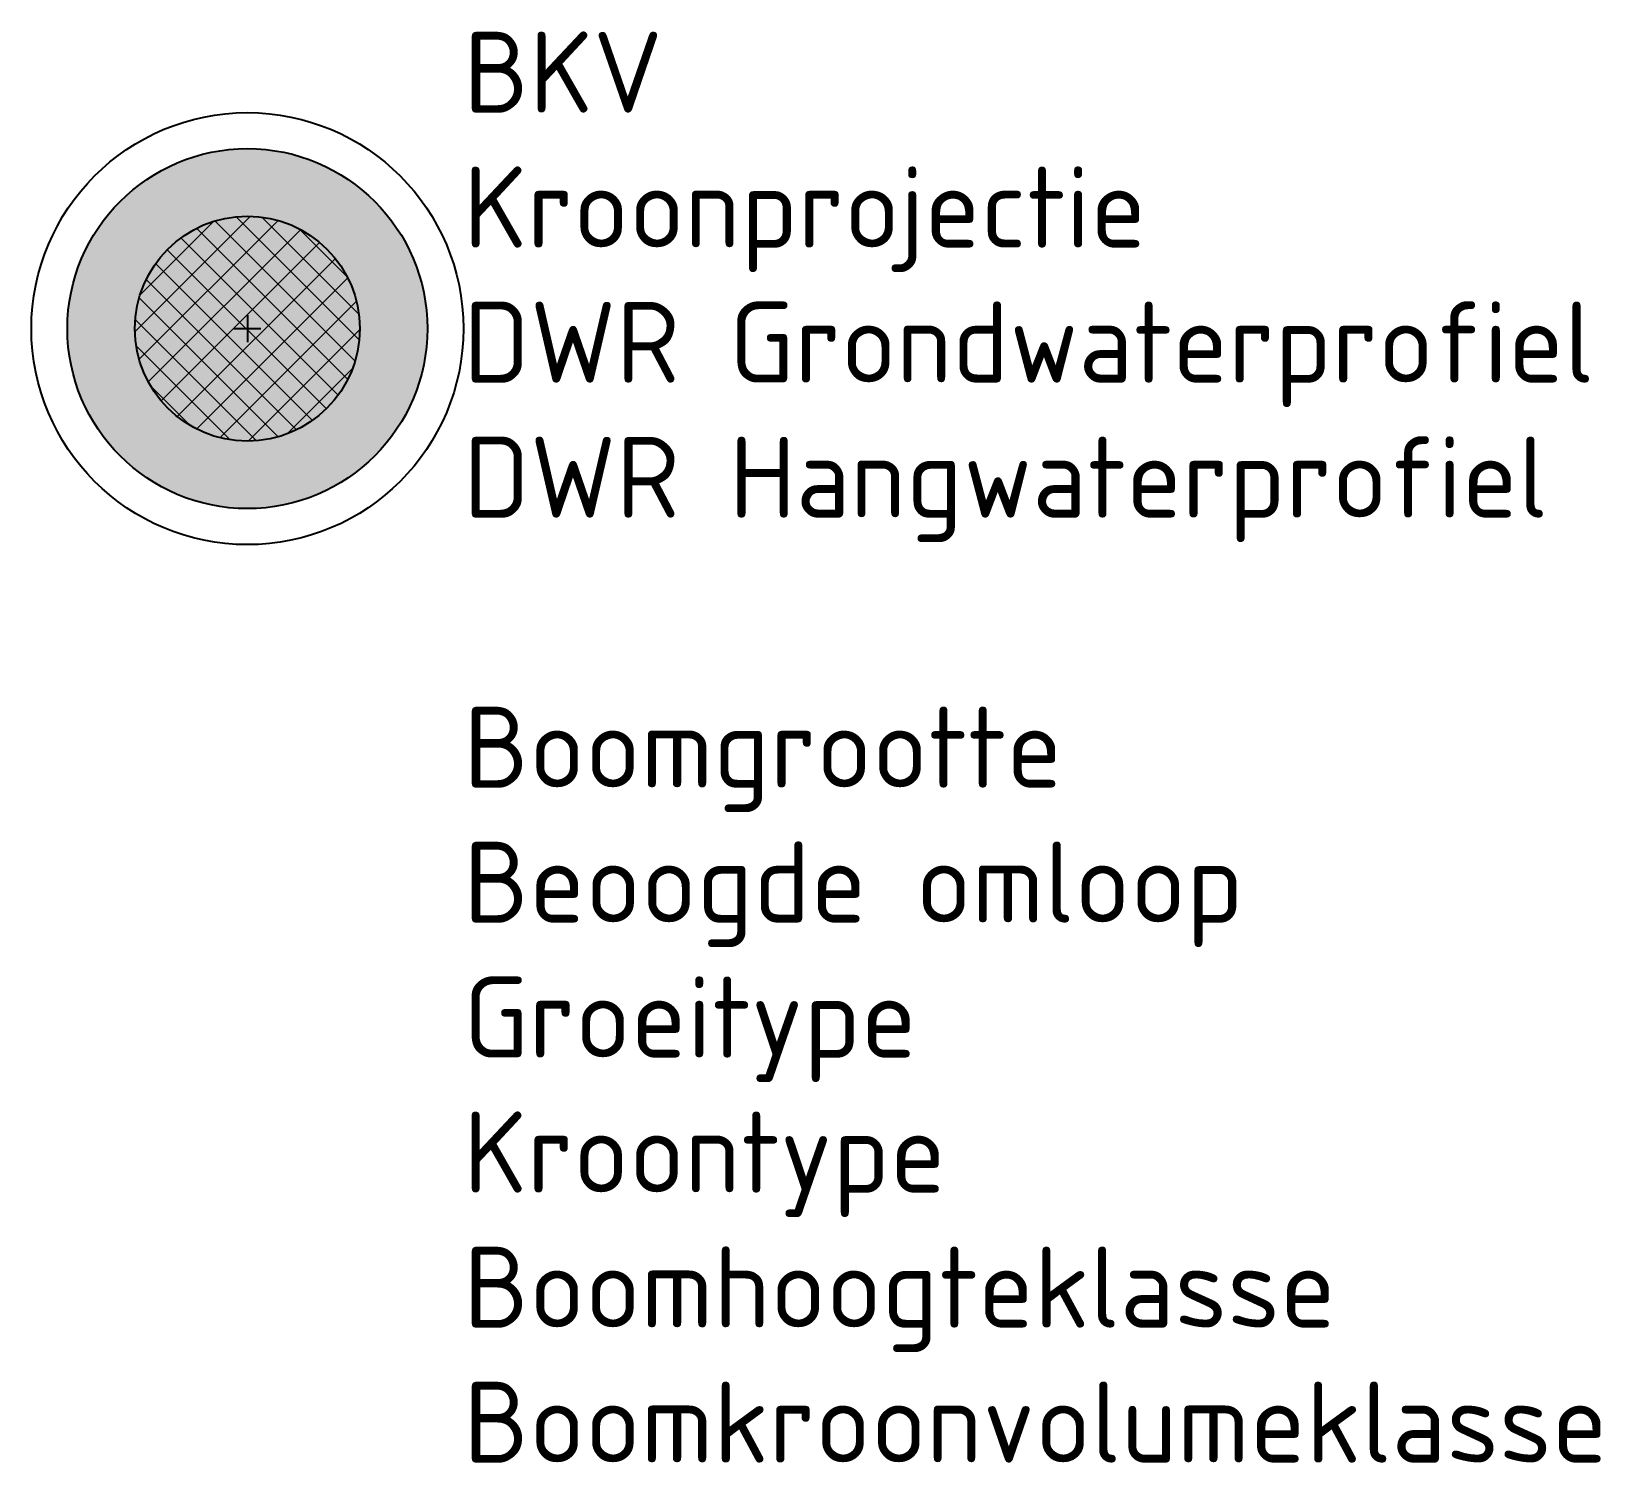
# Model space of a CAD drawing. Header units: metres. Extents: x -2.4 to 15, y -12.6 to 3.3.
import ezdxf

# ---------------------------------------------------------------- set-up
doc = ezdxf.new("R2010")
doc.units = ezdxf.units.M
for name, color, linetype, lineweight in [('N-GV-GR-BOOM-T18', 7, 'Continuous', 18), ('N-GV-GR-BOOM_KROON-G', 90, 'Continuous', 35), ('N-GV-GR-BOOM_KROON-V', 92, 'Continuous', 18), ('N-GV-GR-BOOM_OBSTAKELVRIJ_BOVENGRONDS-G', 10, 'Continuous', 35), ('N-GV-GR-BOOM_OBSTAKELVRIJ_ONDERGRONDS-A', 142, 'Continuous', 18), ('N-GV-GR-BOOM_OBSTAKELVRIJ_ONDERGRONDS-G', 140, 'Continuous', 35), ('N-GV-GR-BOOM_STABILITEITSKLUIT-A', 12, 'Continuous', 18), ('N-GV-GR-BOOM_STABILITEITSKLUIT-G', 10, 'Continuous', 35), ('N-GV-GR-BOOM_STAMPOSITIE-G', 7, 'Continuous', 35)]:
    doc.layers.add(name, color=color, linetype=linetype, lineweight=lineweight)
doc.styles.add('NLCS-ISO', font='NLCS-ISO.ttf')

msp = doc.modelspace()

# ---------------------------------------------------------------- hatches: boundary and pattern name
at = {"layer": 'N-GV-GR-BOOM_KROON-V'}
h = msp.add_hatch(color=256, dxfattribs=at)
edge = h.paths.add_edge_path(flags=0)
edge.add_arc((0, 0), 2, 0, 360)
at = {"layer": 'N-GV-GR-BOOM_OBSTAKELVRIJ_ONDERGRONDS-A'}
h = msp.add_hatch(dxfattribs=at)
h.set_pattern_fill('AGR-OBSTAKELVRIJ_ONDERGRONDS-SO', color=256, style=0, pattern_type=2)
h.set_pattern_definition([(135, (-2900, 0), (-0.141421356, -0.141421356), [])])
edge = h.paths.add_edge_path()
edge.add_arc((0, 0), 1.25, 0, 360)
at = {"layer": 'N-GV-GR-BOOM_STABILITEITSKLUIT-A'}
h = msp.add_hatch(dxfattribs=at)
h.set_pattern_fill('AGR-STABILITEITSKLUIT-SO', color=256, style=0, pattern_type=2)
h.set_pattern_definition([(45, (-2900, 0), (-0.176776695, 0.176776695), [])])
edge = h.paths.add_edge_path()
edge.add_arc((0, 0), 1.25, 0, 360)

# ---------------------------------------------------------------- linework, layer by layer
at = {"layer": 'N-GV-GR-BOOM_KROON-G'}
msp.add_circle((0, 0), 2, dxfattribs=at)
at = {"layer": 'N-GV-GR-BOOM_OBSTAKELVRIJ_BOVENGRONDS-G'}
msp.add_circle((0, 0), 2.4, dxfattribs=at)
at = {"layer": 'N-GV-GR-BOOM_OBSTAKELVRIJ_ONDERGRONDS-G'}
msp.add_circle((0, 0), 1.25, dxfattribs=at)
at = {"layer": 'N-GV-GR-BOOM_STABILITEITSKLUIT-G'}
msp.add_circle((0, 0), 1.25, dxfattribs=at)
at = {"layer": 'N-GV-GR-BOOM_STAMPOSITIE-G'}
for p, q in [((-0.15, 0), (0.15, 0)), ((0, 0.15), (0, -0.15))]:
    msp.add_line(p, q, dxfattribs=at)

# ---------------------------------------------------------------- texts
at = {"layer": 'N-GV-GR-BOOM-T18', "style": 'NLCS-ISO'}
for tag, p, s in [('BKV', (2.4, 2.4), 'BKV: 40 m3'), ('Kroonprojectie', (2.4, 0.9), 'Kroonprojectie: 12.5 m2'), ('DWR Grondwaterprofiel', (2.4, -0.6), 'DWR GW: 5.0 m3'), ('DWR Hangwaterprofiel', (2.4, -2.1), 'DWR HW: 10.0 m3'), ('Boomgrootte', (2.4, -5.1), '2e grootte'), ('Beoogde omloop', (2.4, -6.6), '40 jaar'), ('Groeitype', (2.4, -8.1), 'Regulier groeiend'), ('Kroontype', (2.4, -9.6), 'Smalle kroon'), ('Boomhoogteklasse', (2.4, -11.1), '6-12 m'), ('Boomkroonvolumeklasse', (2.4, -12.6), '15-75 m3')]:
    msp.add_attdef(tag, p, s, height=0.9, dxfattribs=at)

doc.saveas('drawing.dxf')
